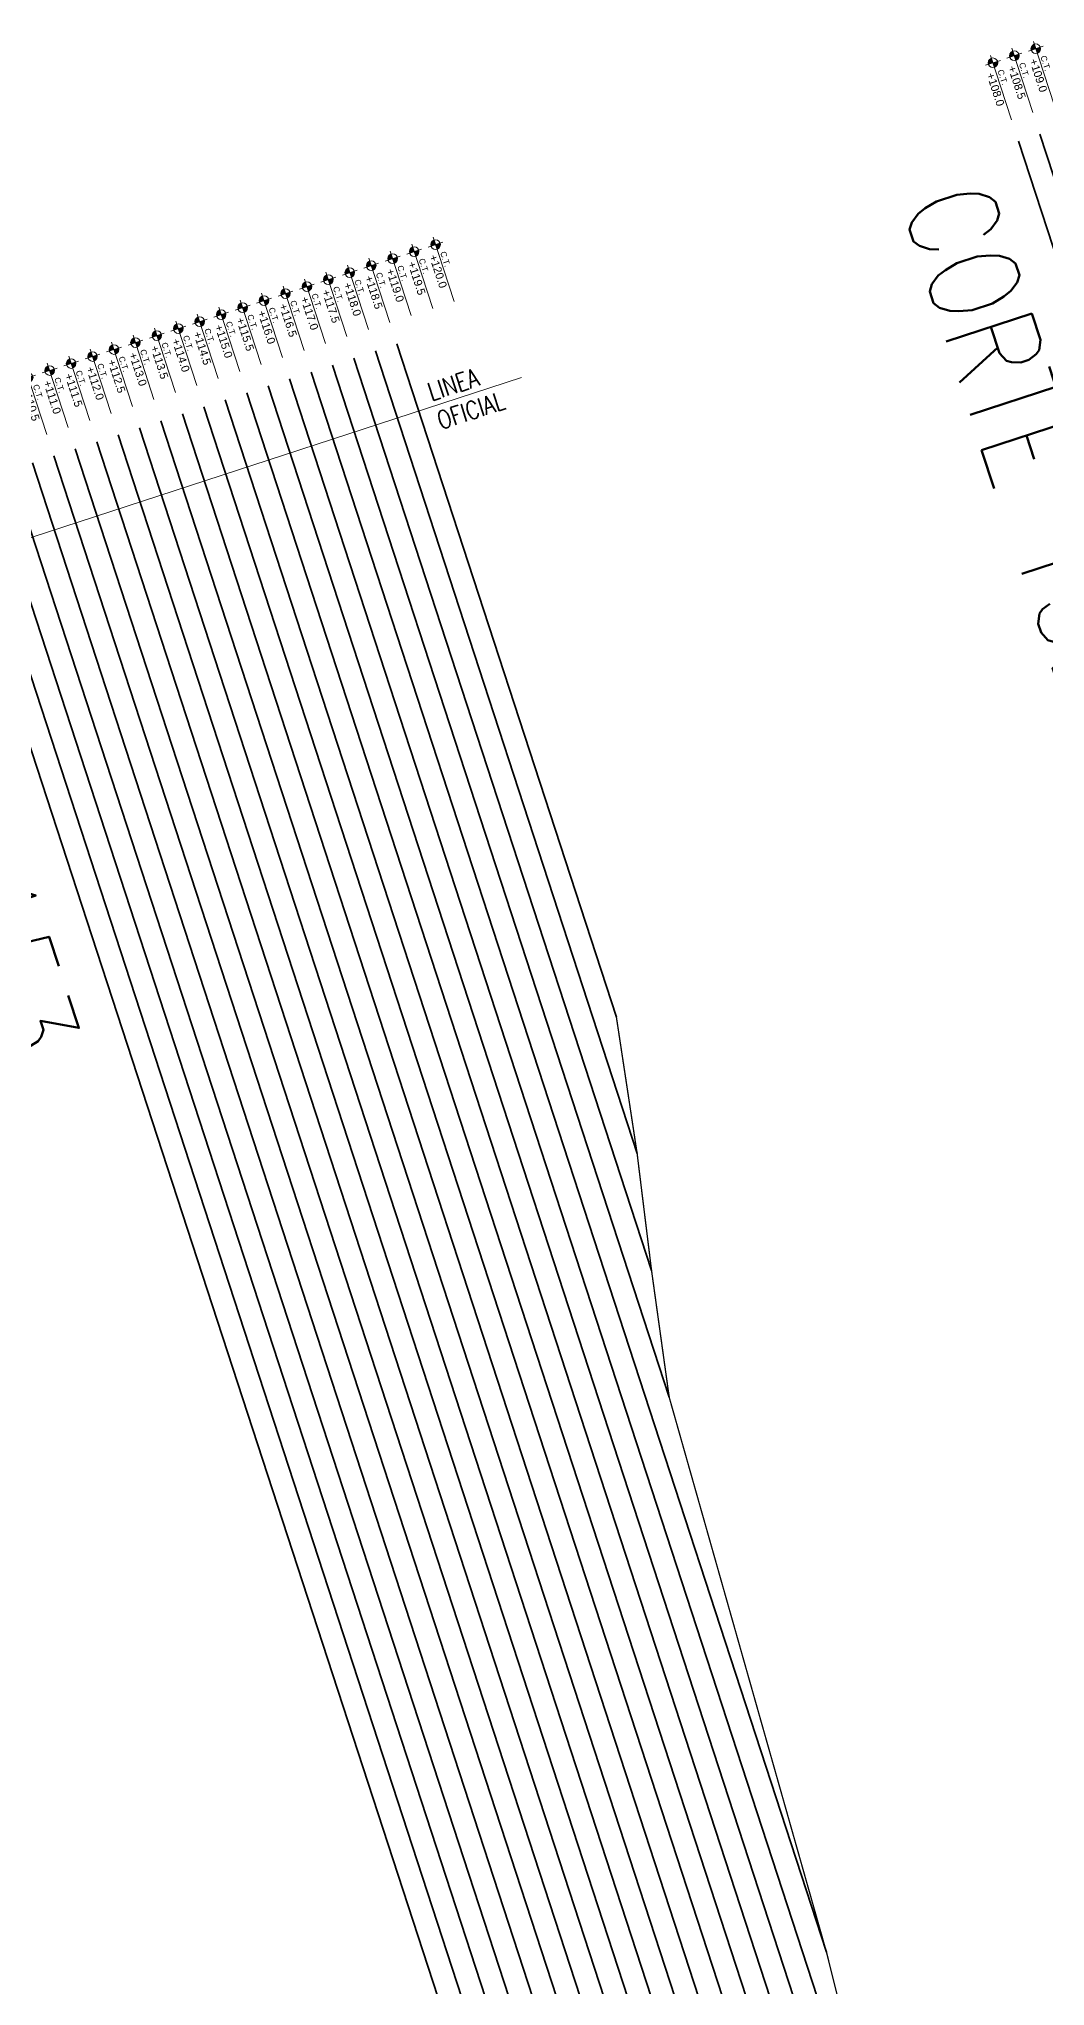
# Model space of a CAD drawing. Header units: metres. Extents: x 733085 to 734585, y 6084499 to 6087418.
# Drawn here: x 733272.58 to 733294.89, y 6086805.64 to 6086848.8 of the extents above; entities that cross this region are included whole.
import ezdxf
from ezdxf.enums import TextEntityAlignment as Align

# ---------------------------------------------------------------- set-up
doc = ezdxf.new("R2010")
doc.units = ezdxf.units.M
doc.header["$LTSCALE"] = 5
doc.header["$MEASUREMENT"] = 0
doc.layers.get('0').update_dxf_attribs({"color": 30})
doc.layers.add('_AUX', color=210, linetype='Continuous', lineweight=18, plot=False)
for name, color, linetype, lineweight in [('A-ELEV-MBE1', 7, 'Continuous', 35), ('U-ANNO-SYMB', 3, 'Continuous', 18), ('U-ANNO-TEXT', 3, 'Continuous', 18)]:
    doc.layers.add(name, color=color, linetype=linetype, lineweight=lineweight)
doc.styles.add('E-ARIAL', font='arial.ttf')
doc.styles.add('E-ROMANS', font='romans.shx', dxfattribs={"width": 0.8})

# ---------------------------------------------------------------- blocks, each defined once
blk = doc.blocks.new('*U18')
at = {"lineweight": 0}
h = blk.add_hatch(color=256, dxfattribs=at)
edge = h.paths.add_edge_path()
edge.add_arc((0, 0), 200, 0, 90)
edge.add_line((0, 200), (0, 0))
edge.add_line((0, 0), (200, 0))
edge = h.paths.add_edge_path()
edge.add_line((0, 0), (-200, 0))
edge.add_arc((0, 0), 200, 180, 270)
edge.add_line((0, -200), (0, 0))
for p, q in [((2500, 0), (-325, 0)), ((0, 325), (0, -325))]:
    blk.add_line(p, q)
blk.add_circle((0, 0), 200)
at = {"style": 'E-ARIAL'}
blk.add_attdef('LEVEL', text='', height=250, dxfattribs=at).set_placement((371, 0), align=Align.BOTTOM_LEFT)
blk.add_attdef('HEIGHT', text='', height=250, dxfattribs=at).set_placement((371, -75), align=Align.TOP_LEFT)

msp = doc.modelspace()

# ---------------------------------------------------------------- linework, layer by layer
at = {"layer": '_AUX', "ltscale": 0.05}
msp.add_lwpolyline([(733271.016, 6086837.297), (733283.28, 6086841.298)], dxfattribs=at)
at = {"layer": 'A-ELEV-MBE1', "color": 252}
for p, q in [((733367.41, 6086622.447), (733294.299, 6086846.537)), ((733367.886, 6086622.602), (733294.774, 6086846.692)), ((733285.383, 6086827.115), (733280.514, 6086842.04)), ((733286.162, 6086821.502), (733279.563, 6086841.729)), ((733285.842, 6086824.097), (733280.038, 6086841.885)), ((733331.056, 6086679.067), (733278.137, 6086841.264)), ((733290.04, 6086806.394), (733278.612, 6086841.419)), ((733286.554, 6086818.69), (733279.088, 6086841.574)), ((733333.338, 6086667.234), (733276.711, 6086840.799)), ((733332.845, 6086670.357), (733277.186, 6086840.954)), ((733332.306, 6086673.623), (733277.662, 6086841.109)), ((733334.111, 6086660.03), (733275.285, 6086840.334)), ((733333.869, 6086662.385), (733275.76, 6086840.489)), ((733333.635, 6086664.712), (733276.236, 6086840.644)), ((733334.556, 6086655.442), (733274.334, 6086840.024)), ((733334.338, 6086657.723), (733274.81, 6086840.179)), ((733338.419, 6086638.767), (733272.908, 6086839.558)), ((733336.948, 6086644.885), (733273.384, 6086839.713)), ((733335.472, 6086651.023), (733273.859, 6086839.868)), ((733343.329, 6086618.882), (733271.482, 6086839.093)), ((733341.719, 6086625.428), (733271.958, 6086839.248)), ((733340.395, 6086631.099), (733272.433, 6086839.403)), ((733343.643, 6086614.693), (733270.531, 6086838.783)), ((733344.119, 6086614.848), (733271.007, 6086838.938))]:
    msp.add_line(p, q, dxfattribs=at)
at = {"layer": 'A-ELEV-MBE1', "ltscale": 0.15, "const_width": 0.03}
msp.add_lwpolyline([(733281.77, 6086838.19), (733283.354, 6086833.333), (733285.383, 6086827.115), (733285.842, 6086824.097), (733286.162, 6086821.502), (733286.554, 6086818.69), (733290.04, 6086806.394), (733291.75, 6086799.539)], dxfattribs=at)

# ---------------------------------------------------------------- block references
at = {"layer": 'U-ANNO-SYMB', "color": 1}
ref = msp.add_blockref('*U18', (733294.207, 6086848.43), dxfattribs=dict(at, xscale=0.0005309734512920894, yscale=0.0005309734512920894, zscale=0.0005309734512920894, rotation=288.0695121838982))
ref.add_attrib('LEVEL', 'C.T.', dxfattribs={"layer": '0', "height": 0.1327, "rotation": 288.0695, "style": 'E-ARIAL'}).set_placement((733294.268, 6086848.242), align=Align.BOTTOM_LEFT)
ref.add_attrib('HEIGHT', '+108.5', dxfattribs={"layer": '0', "height": 0.1774, "rotation": 288.0695, "style": 'E-ARIAL'}).set_placement((733294.23, 6086848.23), align=Align.TOP_LEFT)
ref = msp.add_blockref('*U18', (733294.682, 6086848.585), dxfattribs=dict(at, xscale=0.0005309734512920894, yscale=0.0005309734512920894, zscale=0.0005309734512920894, rotation=288.0695121838982))
ref.add_attrib('LEVEL', 'C.T.', dxfattribs={"layer": '0', "height": 0.1327, "rotation": 288.0695, "style": 'E-ARIAL'}).set_placement((733294.744, 6086848.397), align=Align.BOTTOM_LEFT)
ref.add_attrib('HEIGHT', '+109.0', dxfattribs={"layer": '0', "height": 0.1774, "rotation": 288.0695, "style": 'E-ARIAL'}).set_placement((733294.706, 6086848.385), align=Align.TOP_LEFT)
ref = msp.add_blockref('*U18', (733293.732, 6086848.274), dxfattribs=dict(at, xscale=0.0005309734512920894, yscale=0.0005309734512920894, zscale=0.0005309734512920894, rotation=288.0695121838982))
ref.add_attrib('LEVEL', 'C.T.', dxfattribs={"layer": '0', "height": 0.1327, "rotation": 288.0695, "style": 'E-ARIAL'}).set_placement((733293.793, 6086848.087), align=Align.BOTTOM_LEFT)
ref.add_attrib('HEIGHT', '+108.0', dxfattribs={"layer": '0', "height": 0.1774, "rotation": 288.0695, "style": 'E-ARIAL'}).set_placement((733293.755, 6086848.075), align=Align.TOP_LEFT)
ref = msp.add_blockref('*U18', (733280.898, 6086844.087), dxfattribs=dict(at, xscale=0.0005309734512920894, yscale=0.0005309734512920894, zscale=0.0005309734512920894, rotation=288.0695121838982))
ref.add_attrib('LEVEL', 'C.T.', dxfattribs={"layer": '0', "height": 0.1327, "rotation": 288.0695, "style": 'E-ARIAL'}).set_placement((733280.959, 6086843.9), align=Align.BOTTOM_LEFT)
ref.add_attrib('HEIGHT', '+119.5', dxfattribs={"layer": '0', "height": 0.1774, "rotation": 288.0695, "style": 'E-ARIAL'}).set_placement((733280.921, 6086843.887), align=Align.TOP_LEFT)
ref = msp.add_blockref('*U18', (733281.373, 6086844.242), dxfattribs=dict(at, xscale=0.0005309734512920894, yscale=0.0005309734512920894, zscale=0.0005309734512920894, rotation=288.0695121838982))
ref.add_attrib('LEVEL', 'C.T.', dxfattribs={"layer": '0', "height": 0.1327, "rotation": 288.0695, "style": 'E-ARIAL'}).set_placement((733281.434, 6086844.055), align=Align.BOTTOM_LEFT)
ref.add_attrib('HEIGHT', '+120.0', dxfattribs={"layer": '0', "height": 0.1774, "rotation": 288.0695, "style": 'E-ARIAL'}).set_placement((733281.396, 6086844.042), align=Align.TOP_LEFT)
ref = msp.add_blockref('*U18', (733279.471, 6086843.622), dxfattribs=dict(at, xscale=0.0005309734512920894, yscale=0.0005309734512920894, zscale=0.0005309734512920894, rotation=288.0695121838982))
ref.add_attrib('LEVEL', 'C.T.', dxfattribs={"layer": '0', "height": 0.1327, "rotation": 288.0695, "style": 'E-ARIAL'}).set_placement((733279.533, 6086843.434), align=Align.BOTTOM_LEFT)
ref.add_attrib('HEIGHT', '+118.0', dxfattribs={"layer": '0', "height": 0.1774, "rotation": 288.0695, "style": 'E-ARIAL'}).set_placement((733279.495, 6086843.422), align=Align.TOP_LEFT)
ref = msp.add_blockref('*U18', (733279.947, 6086843.777), dxfattribs=dict(at, xscale=0.0005309734512920894, yscale=0.0005309734512920894, zscale=0.0005309734512920894, rotation=288.0695121838982))
ref.add_attrib('LEVEL', 'C.T.', dxfattribs={"layer": '0', "height": 0.1327, "rotation": 288.0695, "style": 'E-ARIAL'}).set_placement((733280.008, 6086843.59), align=Align.BOTTOM_LEFT)
ref.add_attrib('HEIGHT', '+118.5', dxfattribs={"layer": '0', "height": 0.1774, "rotation": 288.0695, "style": 'E-ARIAL'}).set_placement((733279.97, 6086843.577), align=Align.TOP_LEFT)
ref = msp.add_blockref('*U18', (733280.422, 6086843.932), dxfattribs=dict(at, xscale=0.0005309734512920894, yscale=0.0005309734512920894, zscale=0.0005309734512920894, rotation=288.0695121838982))
ref.add_attrib('LEVEL', 'C.T.', dxfattribs={"layer": '0', "height": 0.1327, "rotation": 288.0695, "style": 'E-ARIAL'}).set_placement((733280.483, 6086843.745), align=Align.BOTTOM_LEFT)
ref.add_attrib('HEIGHT', '+119.0', dxfattribs={"layer": '0', "height": 0.1774, "rotation": 288.0695, "style": 'E-ARIAL'}).set_placement((733280.445, 6086843.732), align=Align.TOP_LEFT)
ref = msp.add_blockref('*U18', (733278.045, 6086843.157), dxfattribs=dict(at, xscale=0.0005309734512920894, yscale=0.0005309734512920894, zscale=0.0005309734512920894, rotation=288.0695121838982))
ref.add_attrib('LEVEL', 'C.T.', dxfattribs={"layer": '0', "height": 0.1327, "rotation": 288.0695, "style": 'E-ARIAL'}).set_placement((733278.107, 6086842.969), align=Align.BOTTOM_LEFT)
ref.add_attrib('HEIGHT', '+116.5', dxfattribs={"layer": '0', "height": 0.1774, "rotation": 288.0695, "style": 'E-ARIAL'}).set_placement((733278.069, 6086842.957), align=Align.TOP_LEFT)
ref = msp.add_blockref('*U18', (733278.521, 6086843.312), dxfattribs=dict(at, xscale=0.0005309734512920894, yscale=0.0005309734512920894, zscale=0.0005309734512920894, rotation=288.0695121838982))
ref.add_attrib('LEVEL', 'C.T.', dxfattribs={"layer": '0', "height": 0.1327, "rotation": 288.0695, "style": 'E-ARIAL'}).set_placement((733278.582, 6086843.124), align=Align.BOTTOM_LEFT)
ref.add_attrib('HEIGHT', '+117.0', dxfattribs={"layer": '0', "height": 0.1774, "rotation": 288.0695, "style": 'E-ARIAL'}).set_placement((733278.544, 6086843.112), align=Align.TOP_LEFT)
ref = msp.add_blockref('*U18', (733278.996, 6086843.467), dxfattribs=dict(at, xscale=0.0005309734512920894, yscale=0.0005309734512920894, zscale=0.0005309734512920894, rotation=288.0695121838982))
ref.add_attrib('LEVEL', 'C.T.', dxfattribs={"layer": '0', "height": 0.1327, "rotation": 288.0695, "style": 'E-ARIAL'}).set_placement((733279.057, 6086843.279), align=Align.BOTTOM_LEFT)
ref.add_attrib('HEIGHT', '+117.5', dxfattribs={"layer": '0', "height": 0.1774, "rotation": 288.0695, "style": 'E-ARIAL'}).set_placement((733279.019, 6086843.267), align=Align.TOP_LEFT)
ref = msp.add_blockref('*U18', (733276.619, 6086842.691), dxfattribs=dict(at, xscale=0.0005309734512920894, yscale=0.0005309734512920894, zscale=0.0005309734512920894, rotation=288.0695121838982))
ref.add_attrib('LEVEL', 'C.T.', dxfattribs={"layer": '0', "height": 0.1327, "rotation": 288.0695, "style": 'E-ARIAL'}).set_placement((733276.681, 6086842.504), align=Align.BOTTOM_LEFT)
ref.add_attrib('HEIGHT', '+115.0', dxfattribs={"layer": '0', "height": 0.1774, "rotation": 288.0695, "style": 'E-ARIAL'}).set_placement((733276.643, 6086842.492), align=Align.TOP_LEFT)
ref = msp.add_blockref('*U18', (733277.095, 6086842.846), dxfattribs=dict(at, xscale=0.0005309734512920894, yscale=0.0005309734512920894, zscale=0.0005309734512920894, rotation=288.0695121838982))
ref.add_attrib('LEVEL', 'C.T.', dxfattribs={"layer": '0', "height": 0.1327, "rotation": 288.0695, "style": 'E-ARIAL'}).set_placement((733277.156, 6086842.659), align=Align.BOTTOM_LEFT)
ref.add_attrib('HEIGHT', '+115.5', dxfattribs={"layer": '0', "height": 0.1774, "rotation": 288.0695, "style": 'E-ARIAL'}).set_placement((733277.118, 6086842.647), align=Align.TOP_LEFT)
ref = msp.add_blockref('*U18', (733277.57, 6086843.002), dxfattribs=dict(at, xscale=0.0005309734512920894, yscale=0.0005309734512920894, zscale=0.0005309734512920894, rotation=288.0695121838982))
ref.add_attrib('LEVEL', 'C.T.', dxfattribs={"layer": '0', "height": 0.1327, "rotation": 288.0695, "style": 'E-ARIAL'}).set_placement((733277.631, 6086842.814), align=Align.BOTTOM_LEFT)
ref.add_attrib('HEIGHT', '+116.0', dxfattribs={"layer": '0', "height": 0.1774, "rotation": 288.0695, "style": 'E-ARIAL'}).set_placement((733277.593, 6086842.802), align=Align.TOP_LEFT)
ref = msp.add_blockref('*U18', (733275.669, 6086842.381), dxfattribs=dict(at, xscale=0.0005309734512920894, yscale=0.0005309734512920894, zscale=0.0005309734512920894, rotation=288.0695121838982))
ref.add_attrib('LEVEL', 'C.T.', dxfattribs={"layer": '0', "height": 0.1327, "rotation": 288.0695, "style": 'E-ARIAL'}).set_placement((733275.73, 6086842.194), align=Align.BOTTOM_LEFT)
ref.add_attrib('HEIGHT', '+114.0', dxfattribs={"layer": '0', "height": 0.1774, "rotation": 288.0695, "style": 'E-ARIAL'}).set_placement((733275.692, 6086842.181), align=Align.TOP_LEFT)
ref = msp.add_blockref('*U18', (733276.144, 6086842.536), dxfattribs=dict(at, xscale=0.0005309734512920894, yscale=0.0005309734512920894, zscale=0.0005309734512920894, rotation=288.0695121838982))
ref.add_attrib('LEVEL', 'C.T.', dxfattribs={"layer": '0', "height": 0.1327, "rotation": 288.0695, "style": 'E-ARIAL'}).set_placement((733276.205, 6086842.349), align=Align.BOTTOM_LEFT)
ref.add_attrib('HEIGHT', '+114.5', dxfattribs={"layer": '0', "height": 0.1774, "rotation": 288.0695, "style": 'E-ARIAL'}).set_placement((733276.167, 6086842.337), align=Align.TOP_LEFT)
ref = msp.add_blockref('*U18', (733274.243, 6086841.916), dxfattribs=dict(at, xscale=0.0005309734512920894, yscale=0.0005309734512920894, zscale=0.0005309734512920894, rotation=288.0695121838982))
ref.add_attrib('LEVEL', 'C.T.', dxfattribs={"layer": '0', "height": 0.1327, "rotation": 288.0695, "style": 'E-ARIAL'}).set_placement((733274.304, 6086841.729), align=Align.BOTTOM_LEFT)
ref.add_attrib('HEIGHT', '+112.5', dxfattribs={"layer": '0', "height": 0.1774, "rotation": 288.0695, "style": 'E-ARIAL'}).set_placement((733274.266, 6086841.716), align=Align.TOP_LEFT)
ref = msp.add_blockref('*U18', (733274.718, 6086842.071), dxfattribs=dict(at, xscale=0.0005309734512920894, yscale=0.0005309734512920894, zscale=0.0005309734512920894, rotation=288.0695121838982))
ref.add_attrib('LEVEL', 'C.T.', dxfattribs={"layer": '0', "height": 0.1327, "rotation": 288.0695, "style": 'E-ARIAL'}).set_placement((733274.779, 6086841.884), align=Align.BOTTOM_LEFT)
ref.add_attrib('HEIGHT', '+113.0', dxfattribs={"layer": '0', "height": 0.1774, "rotation": 288.0695, "style": 'E-ARIAL'}).set_placement((733274.741, 6086841.871), align=Align.TOP_LEFT)
ref = msp.add_blockref('*U18', (733275.193, 6086842.226), dxfattribs=dict(at, xscale=0.0005309734512920894, yscale=0.0005309734512920894, zscale=0.0005309734512920894, rotation=288.0695121838982))
ref.add_attrib('LEVEL', 'C.T.', dxfattribs={"layer": '0', "height": 0.1327, "rotation": 288.0695, "style": 'E-ARIAL'}).set_placement((733275.255, 6086842.039), align=Align.BOTTOM_LEFT)
ref.add_attrib('HEIGHT', '+113.5', dxfattribs={"layer": '0', "height": 0.1774, "rotation": 288.0695, "style": 'E-ARIAL'}).set_placement((733275.217, 6086842.026), align=Align.TOP_LEFT)
ref = msp.add_blockref('*U18', (733272.817, 6086841.451), dxfattribs=dict(at, xscale=0.0005309734512920894, yscale=0.0005309734512920894, zscale=0.0005309734512920894, rotation=288.0695121838982))
ref.add_attrib('LEVEL', 'C.T.', dxfattribs={"layer": '0', "height": 0.1327, "rotation": 288.0695, "style": 'E-ARIAL'}).set_placement((733272.878, 6086841.263), align=Align.BOTTOM_LEFT)
ref.add_attrib('HEIGHT', '+111.0', dxfattribs={"layer": '0', "height": 0.1774, "rotation": 288.0695, "style": 'E-ARIAL'}).set_placement((733272.84, 6086841.251), align=Align.TOP_LEFT)
ref = msp.add_blockref('*U18', (733273.292, 6086841.606), dxfattribs=dict(at, xscale=0.0005309734512920894, yscale=0.0005309734512920894, zscale=0.0005309734512920894, rotation=288.0695121838982))
ref.add_attrib('LEVEL', 'C.T.', dxfattribs={"layer": '0', "height": 0.1327, "rotation": 288.0695, "style": 'E-ARIAL'}).set_placement((733273.353, 6086841.418), align=Align.BOTTOM_LEFT)
ref.add_attrib('HEIGHT', '+111.5', dxfattribs={"layer": '0', "height": 0.1774, "rotation": 288.0695, "style": 'E-ARIAL'}).set_placement((733273.315, 6086841.406), align=Align.TOP_LEFT)
ref = msp.add_blockref('*U18', (733273.767, 6086841.761), dxfattribs=dict(at, xscale=0.0005309734512920894, yscale=0.0005309734512920894, zscale=0.0005309734512920894, rotation=288.0695121838982))
ref.add_attrib('LEVEL', 'C.T.', dxfattribs={"layer": '0', "height": 0.1327, "rotation": 288.0695, "style": 'E-ARIAL'}).set_placement((733273.829, 6086841.573), align=Align.BOTTOM_LEFT)
ref.add_attrib('HEIGHT', '+112.0', dxfattribs={"layer": '0', "height": 0.1774, "rotation": 288.0695, "style": 'E-ARIAL'}).set_placement((733273.791, 6086841.561), align=Align.TOP_LEFT)
ref = msp.add_blockref('*U18', (733272.341, 6086841.296), dxfattribs=dict(at, xscale=0.0005309734512920894, yscale=0.0005309734512920894, zscale=0.0005309734512920894, rotation=288.0695121838982))
ref.add_attrib('LEVEL', 'C.T.', dxfattribs={"layer": '0', "height": 0.1327, "rotation": 288.0695, "style": 'E-ARIAL'}).set_placement((733272.403, 6086841.108), align=Align.BOTTOM_LEFT)
ref.add_attrib('HEIGHT', '+110.5', dxfattribs={"layer": '0', "height": 0.1774, "rotation": 288.0695, "style": 'E-ARIAL'}).set_placement((733272.365, 6086841.096), align=Align.TOP_LEFT)

# ---------------------------------------------------------------- texts
at = {"layer": 'U-ANNO-TEXT', "attachment_point": 7, "style": 'E-ROMANS'}
for s, insert, char_height, rotation in [('CORTE 152', (733291.693, 6086845.161), 2, 288.0695), ('LINEA\\POFICIAL', (733281.489, 6086840.138), 0.4, 18.0695), ('CORTE 153', (733267.926, 6086837.407), 2, 288.0695)]:
    msp.add_mtext(s, dxfattribs=dict(at, insert=insert, char_height=char_height, rotation=rotation))

doc.saveas('drawing.dxf')
